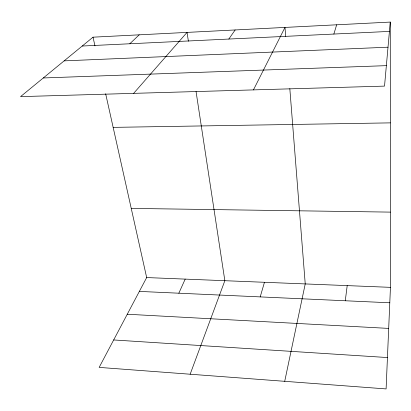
<?xml version="1.0" encoding="UTF-8"?>
<svg xmlns="http://www.w3.org/2000/svg" width="411" height="411" viewBox="0 0 411 411"><rect width="100%" height="100%" fill="white"/><g stroke="black" fill="none" stroke-linecap="round" stroke-linejoin="round"><path stroke-width="0.62" d="M390.265 22.076L384.526 86.11L20.55 96.626L93.025 37.175L390.265 22.076L390.45 287.346L386.099 388.924L99.154 367.393L146.67 277.564L105.658 93.8M345.276 300.765L347.208 285.609M284.715 381.316L305.234 283.924L289.822 88.632M260.199 296.901L264.463 282.29M333.855 34.051L336.66 24.799M190.154 374.221L224.848 280.703L196.047 91.504M178.842 293.207L185.197 279.11M253.438 89.896L284.993 27.424L285.696 36.343M228.824 39.055L235.154 29.957M133.642 93.359L187.046 32.397L188.387 41.208M129.804 43.766L139.206 34.827M82.226 46.032L389.428 31.406M64.137 60.869L388.015 47.198M43.304 77.962L386.361 65.647M113.153 127.374L390.337 122.874M131.232 208.403L390.399 212.117M146.67 277.564L390.45 287.346M139.344 291.409L389.787 302.784M127.271 314.235L388.688 328.41M113.667 339.959L387.439 357.549M93.025 37.175L94.967 45.888"/></g></svg>
